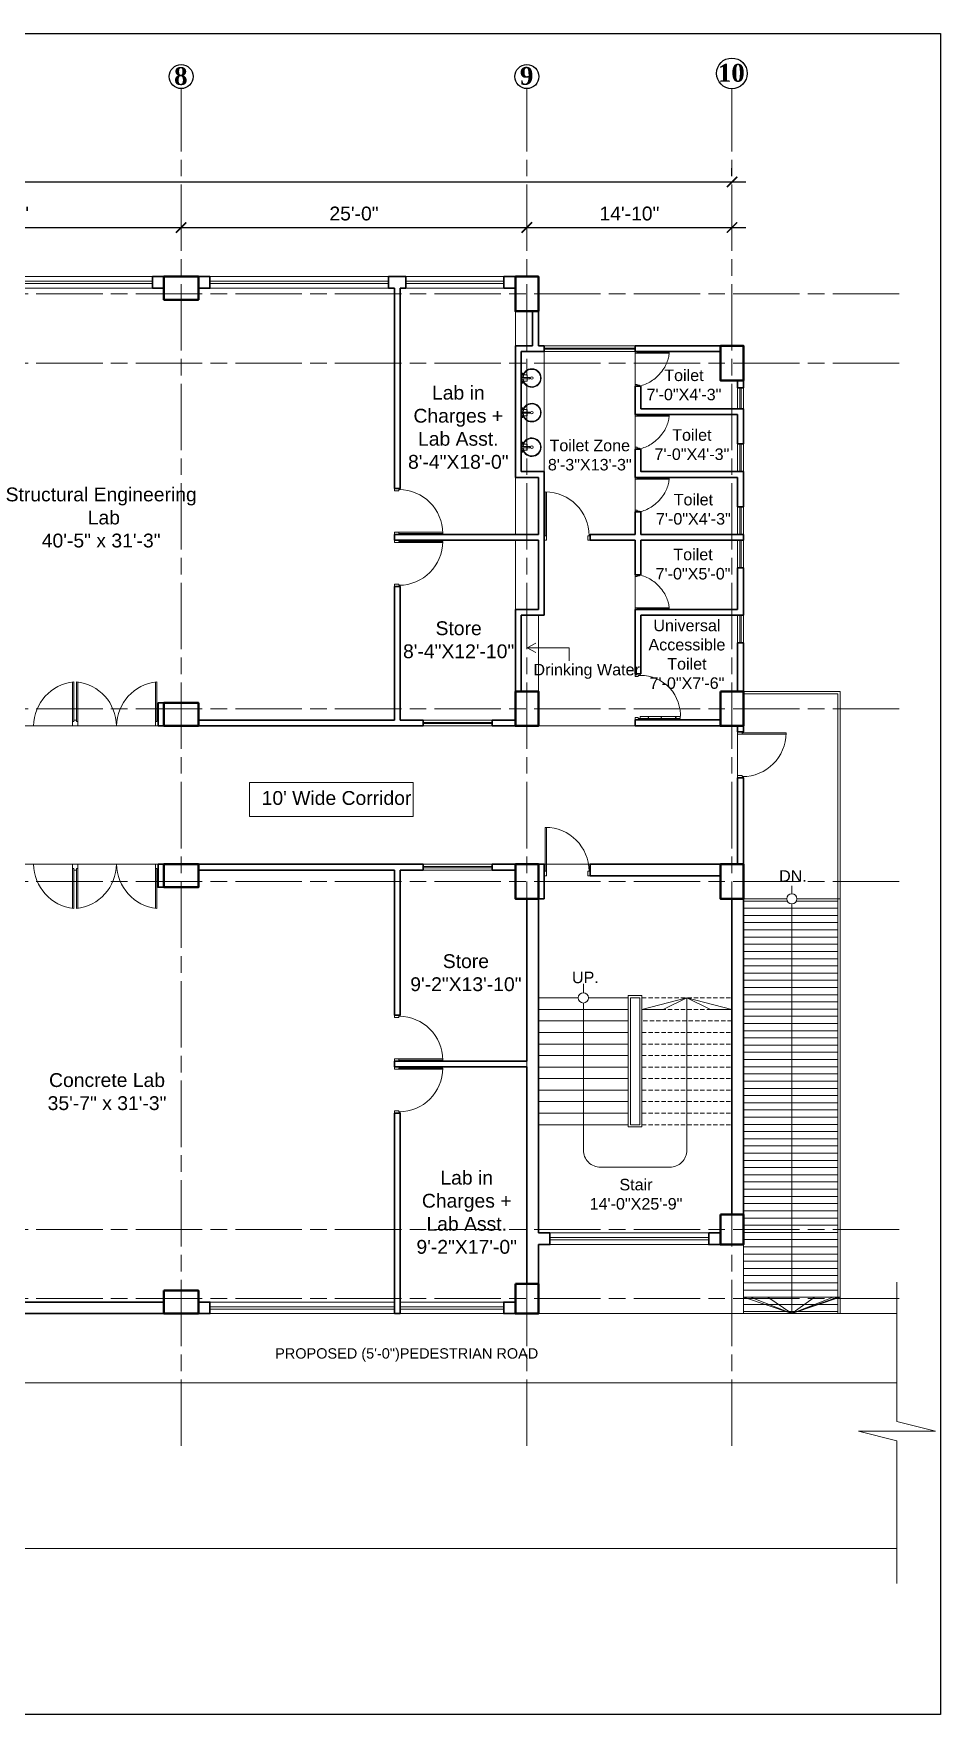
# Model space of a CAD drawing. Header units: inches. Extents: x -12 to 20935469, y -1604 to 24729220.
# Drawn here: x 20825451 to 20826238, y 24723288 to 24724746 of the extents above; entities that cross this region are included whole.
import ezdxf

# ---------------------------------------------------------------- set-up
doc = ezdxf.new("R2010")
doc.units = ezdxf.units.IN
doc.header["$LTSCALE"] = 0.03
doc.header["$MEASUREMENT"] = 0
doc.header["$PDMODE"] = 32
doc.header["$PDSIZE"] = 15
doc.linetypes.add('ACAD_ISO08W100', pattern=[36, 24, -3, 6, -3])
doc.linetypes.add('DASHED2', pattern=[0.375, 0.25, -0.125])
for name, color, linetype, lineweight in [('AV_Text', 7, 'Continuous', 9), ('column', 1, 'Continuous', 40), ('Dim Line', 252, 'Continuous', 13), ('Door', 7, 'Continuous', 18), ('Glass Line', 252, 'Continuous', 9), ('Grid Line', 252, 'Continuous', 18), ('Hatch', 253, 'Continuous', 15), ('Main Wall', 7, 'Continuous', 30), ('RAIL', 23, 'Continuous', 13), ('STAIR', 46, 'Continuous', 15), ('TOILET FIXTURE', 142, 'Continuous', 5), ('wind.', 150, 'Continuous', 20)]:
    doc.layers.add(name, color=color, linetype=linetype, lineweight=lineweight)
doc.layers.add('TEXT', color=7, linetype='Continuous')
doc.styles.add('2', font='swisscl.ttf')
doc.styles.add('RomanS', font='arial.ttf', dxfattribs={"height": 12})
doc.styles.get("Standard").update_dxf_attribs({"font": 'timesbd.ttf'})
doc.dimstyles.new('Aec_Arch_I', dxfattribs={"dimscale": 96, "dimtxt": 12, "dimasz": 0.09375, "dimexe": 0.125, "dimexo": 0.125, "dimgap": 0.0625, "dimtad": 1, "dimdec": 0, "dimzin": 3, "dimdsep": 46, "dimlunit": 4, "dimtxsty": 'RomanS', "dimblk1": 'ARCHTICK', "dimblk2": 'ARCHTICK', "dimsah": 1, "dimcen": 0.09375, "dimdle": 0.125, "dimadec": 0, "dimazin": 0, "dimtfac": 0.75, "dimtdec": 0, "dimtmove": 2, "dimatfit": 3, "dimldrblk": 'ARCHTICK', "dimfxl": 1, "dimfrac": 1, "dimtolj": 1, "dimtzin": 0, "dimarcsym": 0})

# ---------------------------------------------------------------- blocks, each defined once
blk = doc.blocks.new('$D40')
at = {"layer": 'Door'}
for p, q in [((1, 4), (1, 42)), ((2, 0), (2, 42)), ((1, 5), (0, 5)), ((2, 0), (0, 0)), ((2, 4), (1, 4)), ((39, 4), (38, 4)), ((38, 4), (38, 0)), ((40, 0), (38, 0)), ((40, 5), (39, 5)), ((39, 5), (39, 4))]:
    blk.add_line(p, q, dxfattribs=at)
blk.add_arc((1, 4), 38, 0, 90, dxfattribs=at)
blk = doc.blocks.new('sssss-flat-876')
at = {"layer": 'Door', "linetype": 'Continuous', "ltscale": 3}
blk.add_line((3666.5, 84027.2), (3666.5, 84055.7), dxfattribs=at)
at = {"layer": 'Door', "linetype": 'Continuous', "ltscale": 3, "extrusion": (-7.21527e-09, -3.35624e-18, 1), "elevation": 0}
for points in [[(3666.5, 84057.2), (3666.5, 84055.7), (3668.4, 84055.7), (3668.4, 84056.5), (3670.2, 84056.5), (3670.2, 84057.2)], [(3668.4, 84055.7), (3696.2, 84055.7), (3696.2, 84056.5), (3668.4, 84056.5)]]:
    blk.add_lwpolyline(points, close=True, dxfattribs=at)
at = {"layer": 'Door', "linetype": 'Continuous', "ltscale": 3, "flags": 128}
blk.add_lwpolyline([(3670.2, 84027.2, 0.04096), (3675.5, 84028.9, 0.082496), (3684.9, 84034.8, 0.052187), (3689.7, 84040, 0.043988), (3692.9, 84045, 0.036571), (3694.8, 84049.6, 0.034751), (3695.9, 84054.2, 0.011435), (3696.2, 84055.7)], format="xyb", dxfattribs=at)
at = {"layer": 'Door', "linetype": 'Continuous', "ltscale": 3}
blk.add_lwpolyline([(3666.5, 84027.2), (3666.5, 84028.7), (3668.4, 84028.7), (3668.4, 84027.9), (3670.2, 84027.9), (3670.2, 84027.2)], close=True, dxfattribs=at)
blk = doc.blocks.new('Door_45')
at = {"layer": 'Door'}
for p, q in [((1.5, 5), (1.5, 44)), ((1.5, 40), (2.2, 40)), ((2.2, 40), (2.2, 39.5)), ((2.2, 39.5), (2.7, 39.5)), ((2.7, 39.5), (2.7, 40)), ((2.7, 40), (3.5, 40)), ((3.5, 44), (3.5, 5)), ((1.5, 25.8), (2.2, 25.8)), ((2.2, 25.8), (2.2, 25.3)), ((2.2, 25.3), (2.7, 25.3)), ((2.7, 25.8), (3.5, 25.8)), ((2.7, 25.3), (2.7, 25.8)), ((0, 0), (0, 5)), ((0, 5), (1.5, 5)), ((1.5, 12.6), (2.2, 12.6)), ((3.5, 5), (1.5, 5)), ((1.5, 5), (1.5, 3)), ((1.5, 3), (2.5, 3)), ((2.2, 12.6), (2.2, 13.1)), ((2.2, 13.1), (2.7, 13.1)), ((2.5, 3), (2.5, 0)), ((2.7, 13.1), (2.7, 12.6)), ((2.7, 12.6), (3.5, 12.6)), ((42.5, 3), (42.5, 0)), ((43.5, 3), (42.5, 3)), ((45, 5), (43.5, 5)), ((43.5, 5), (43.5, 3)), ((45, 0), (45, 5)), ((2.5, 0), (0, 0)), ((42.5, 0), (45, 0))]:
    blk.add_line(p, q, dxfattribs=at)
blk.add_arc((4.7, 5.3), 38.8, 359.6233, 94.6685, dxfattribs=at)
blk = doc.blocks.new('7-flat-72')
at = {"layer": 'Glass Line', "color": 8, "ltscale": 20}
for p, q in [((-64478.7, 376960.5), (-64480.3, 376960.5)), ((-64480.3, 376959.5), (-64480.3, 376960.5)), ((-64480.3, 376959.5), (-64480.3, 376960.5)), ((-64478.7, 376959.5), (-64480.3, 376959.5)), ((-64480.3, 376959.1), (-64480.3, 376959.4)), ((-64478.7, 376959.4), (-64480.3, 376959.4)), ((-64478.7, 376959.1), (-64480.3, 376959.1)), ((-64480.2, 376959.4), (-64480.2, 376959.5)), ((-64480.1, 376959.5), (-64480.1, 376960.5)), ((-64479.9, 376959.5), (-64479.9, 376960.5)), ((-64479.5, 376959.5), (-64479.5, 376960.5)), ((-64479.1, 376959.5), (-64479.1, 376960.5)), ((-64478.9, 376959.5), (-64478.9, 376960.5)), ((-64478.9, 376959.4), (-64478.9, 376959.5)), ((-64478.8, 376959.5), (-64478.8, 376960.5)), ((-64478.7, 376959.5), (-64478.7, 376960.5)), ((-64478.7, 376959.1), (-64478.7, 376959.4)), ((-64475.1, 376959.4), (-64476.9, 376959.4)), ((-64476.9, 376959.1), (-64476.9, 376959.4)), ((-64475.1, 376959.1), (-64476.9, 376959.1)), ((-64476.6, 376959.4), (-64476.6, 376966.6)), ((-64475.5, 376966.6), (-64476.6, 376966.6)), ((-64475.5, 376959.4), (-64475.5, 376966.6)), ((-64475.1, 376959.1), (-64475.1, 376959.4)), ((-64473.3, 376960.5), (-64471.7, 376960.5)), ((-64473.3, 376959.5), (-64473.3, 376960.5)), ((-64473.3, 376959.5), (-64473.3, 376960.5)), ((-64473.3, 376959.5), (-64471.7, 376959.5)), ((-64473.3, 376959.1), (-64473.3, 376959.4)), ((-64473.3, 376959.4), (-64471.7, 376959.4)), ((-64473.3, 376959.1), (-64471.7, 376959.1)), ((-64473.1, 376959.5), (-64473.1, 376960.5)), ((-64473.1, 376959.4), (-64473.1, 376959.5)), ((-64472.9, 376959.5), (-64472.9, 376960.5)), ((-64472.5, 376959.5), (-64472.5, 376960.5)), ((-64472.1, 376959.5), (-64472.1, 376960.5)), ((-64471.9, 376959.5), (-64471.9, 376960.5)), ((-64471.9, 376959.4), (-64471.9, 376959.5)), ((-64471.8, 376959.5), (-64471.8, 376960.5)), ((-64471.7, 376959.5), (-64471.7, 376960.5)), ((-64471.7, 376959.1), (-64471.7, 376959.4))]:
    blk.add_line(p, q, dxfattribs=at)
blk.add_circle((-64476, 376968.4, 0), 1.08, dxfattribs=at)
for radius, start, end in [(8.1, 273.8334, 266.1883), (7.55, 274.115, 265.9068)]:
    blk.add_arc((-64476, 376968.4, 0), radius, start, end, dxfattribs=at)
blk = doc.blocks.new('SFSFSFS-flat-72')
at = {"layer": 'TOILET FIXTURE', "ltscale": 0.2}
blk.add_lwpolyline([(-3918.5, -3608.1), (-3918.5, -3602.7), (-3923.9, -3602.7), (-3923.9, -3608.1)], close=True, dxfattribs=at)
at = {"layer": 'TOILET FIXTURE', "ltscale": 20}
blk.add_blockref('7-flat-72', (60554.8, -380567.2), dxfattribs=at)
blk = doc.blocks.new('_ArchTick')
at = {"color": 0, "linetype": 'ByBlock', "lineweight": 35, "const_width": 0.15}
blk.add_lwpolyline([(-0.5, -0.5), (0.5, 0.5)], dxfattribs=at)
blk = doc.blocks.new('*D23')
at = {"layer": 'Defpoints', "color": 0, "transparency": 16777216}
for p in [(20832166.8, 24724578.2), (20832473.8, 24724578.2), (20832473.8, 24724578.2)]:
    blk.add_point(p, dxfattribs=at)
at = {"layer": 'Dim Line', "color": 0, "lineweight": -2, "transparency": 16777216}
for p, q in [((20832154.8, 24724578.2), (20832485.8, 24724578.2)), ((20832166.8, 24724566.2), (20832166.8, 24724566.2)), ((20832473.8, 24724566.2), (20832473.8, 24724566.2))]:
    blk.add_line(p, q, dxfattribs=at)
at = {"layer": 'Dim Line', "color": 0, "lineweight": -2, "transparency": 16777216, "xscale": 9, "yscale": 9, "zscale": 9, "rotation": 180}
blk.add_blockref('_ArchTick', (20832166.8, 24724578.2), dxfattribs=at)
at = {"layer": 'Dim Line', "color": 0, "lineweight": -2, "transparency": 16777216, "xscale": 9, "yscale": 9, "zscale": 9}
blk.add_blockref('_ArchTick', (20832473.8, 24724578.2), dxfattribs=at)
at = {"layer": 'Dim Line', "color": 0, "transparency": 16777216, "insert": (20832320.3, 24724590.3), "char_height": 12, "attachment_point": 5, "style": 'RomanS'}
blk.add_mtext('\\A1;25\'-7"', dxfattribs=at)
blk = doc.blocks.new('*D10')
at = {"layer": 'Defpoints', "color": 0, "transparency": 16777216}
for p in [(20832473.8, 24724578.2), (20832773.8, 24724578.2), (20832773.8, 24724578.2)]:
    blk.add_point(p, dxfattribs=at)
at = {"layer": 'Dim Line', "color": 0, "lineweight": -2, "transparency": 16777216}
blk.add_line((20832461.8, 24724578.2), (20832785.8, 24724578.2), dxfattribs=at)
at = {"layer": 'Dim Line', "color": 0, "lineweight": -2, "transparency": 16777216, "xscale": 9, "yscale": 9, "zscale": 9, "rotation": 180}
blk.add_blockref('_ArchTick', (20832473.8, 24724578.2), dxfattribs=at)
at = {"layer": 'Dim Line', "color": 0, "lineweight": -2, "transparency": 16777216, "xscale": 9, "yscale": 9, "zscale": 9}
blk.add_blockref('_ArchTick', (20832773.8, 24724578.2), dxfattribs=at)
at = {"layer": 'Dim Line', "color": 0, "transparency": 16777216, "insert": (20832623.8, 24724590.3), "char_height": 12, "attachment_point": 5, "style": 'RomanS'}
blk.add_mtext('\\A1;25\'-0"', dxfattribs=at)
blk = doc.blocks.new('*D11')
at = {"layer": 'Defpoints', "color": 0, "transparency": 16777216}
for p in [(20832773.8, 24724578.2), (20832951.8, 24724578.2), (20832951.8, 24724578.2)]:
    blk.add_point(p, dxfattribs=at)
at = {"layer": 'Dim Line', "color": 0, "lineweight": -2, "transparency": 16777216}
for p, q in [((20832761.8, 24724578.2), (20832963.8, 24724578.2)), ((20832951.8, 24724566.2), (20832951.8, 24724566.2))]:
    blk.add_line(p, q, dxfattribs=at)
at = {"layer": 'Dim Line', "color": 0, "lineweight": -2, "transparency": 16777216, "xscale": 9, "yscale": 9, "zscale": 9, "rotation": 180}
blk.add_blockref('_ArchTick', (20832773.8, 24724578.2), dxfattribs=at)
at = {"layer": 'Dim Line', "color": 0, "lineweight": -2, "transparency": 16777216, "xscale": 9, "yscale": 9, "zscale": 9}
blk.add_blockref('_ArchTick', (20832951.8, 24724578.2), dxfattribs=at)
at = {"layer": 'Dim Line', "color": 0, "transparency": 16777216, "insert": (20832862.8, 24724590.3), "char_height": 12, "attachment_point": 5, "style": 'RomanS'}
blk.add_mtext('\\A1;14\'-10"', dxfattribs=at)
blk = doc.blocks.new('*D13')
at = {"layer": 'Defpoints', "color": 0, "transparency": 16777216}
for p in [(20830948.3, 24724610.7), (20832951.8, 24724617.8), (20832951.8, 24724610.7)]:
    blk.add_point(p, dxfattribs=at)
at = {"layer": 'Dim Line', "color": 0, "lineweight": -2, "transparency": 16777216}
for p, q in [((20830948.3, 24724622.7), (20830948.3, 24724629.8)), ((20832951.8, 24724622.7), (20832951.8, 24724629.8)), ((20830936.3, 24724617.8), (20832963.8, 24724617.8))]:
    blk.add_line(p, q, dxfattribs=at)
at = {"layer": 'Dim Line', "color": 0, "lineweight": -2, "transparency": 16777216, "xscale": 9, "yscale": 9, "zscale": 9, "rotation": 180}
blk.add_blockref('_ArchTick', (20830948.3, 24724617.8), dxfattribs=at)
at = {"layer": 'Dim Line', "color": 0, "lineweight": -2, "transparency": 16777216, "xscale": 9, "yscale": 9, "zscale": 9}
blk.add_blockref('_ArchTick', (20832951.8, 24724617.8), dxfattribs=at)
at = {"layer": 'Dim Line', "color": 0, "transparency": 16777216, "insert": (20831950, 24724629.9), "char_height": 12, "attachment_point": 5, "style": 'RomanS'}
blk.add_mtext('\\A1;166\'-11"', dxfattribs=at)
blk = doc.blocks.new('fff')
at = {"layer": 'Grid Line', "color": 252, "linetype": 'ACAD_ISO08W100', "lineweight": 9, "ltscale": 80, "true_color": 0x939598}
for p, q in [((20832473.8, 24723521.1), (20832473.8, 24724698.8)), ((20832773.8, 24723521.1), (20832773.8, 24724698.8)), ((20832951.8, 24723521.1), (20832951.8, 24724698.8)), ((20833096.9, 24724520.6), (20830726.1, 24724520.6)), ((20833096.9, 24724460.6), (20830726.1, 24724460.6)), ((20833096.9, 24724160.7), (20830726.1, 24724160.7)), ((20833096.9, 24724010.7), (20830726.1, 24724010.7)), ((20833096.9, 24723708.7), (20830726.1, 24723708.7)), ((20833096.9, 24723648.8), (20830726.1, 24723648.8))]:
    blk.add_line(p, q, dxfattribs=at)
at = {"layer": 'Dim Line'}
for base, p1, p2, picture, middle in [((20832951.7523, 24724617.8128), (20830948.3088, 24724610.7482), (20832951.7523, 24724610.7482), '*D13', (20831950.0306, 24724629.9397)), ((20832473.8, 24724578.2), (20832166.8, 24724578.2), (20832473.8, 24724578.2), '*D23', (20832320.3, 24724590.3)), ((20832773.8, 24724578.2), (20832473.8, 24724578.2), (20832773.8, 24724578.2), '*D10', (20832623.8, 24724590.3)), ((20832951.8, 24724578.2), (20832773.8, 24724578.2), (20832951.8, 24724578.2), '*D11', (20832862.8, 24724590.3))]:
    dim = blk.add_linear_dim(base=base, p1=p1, p2=p2, dimstyle='Aec_Arch_I', dxfattribs=at)
    dim.commit()
    dim.dimension.update_dxf_attribs({"geometry": picture, "text_midpoint": middle})

msp = doc.modelspace()

# ---------------------------------------------------------------- hatches: boundary and pattern name
at = {"layer": 'STAIR', "lineweight": 5}
h = msp.add_hatch(dxfattribs=at)
h.set_pattern_fill('ANSI31', color=253, scale=50, angle=135)
h.set_pattern_definition([(180, (-6894.41, -4e-09), (-4e-16, -6.25), [])])
edge = h.paths.add_edge_path()
edge.add_arc((20826109.3, 24723995.7), 4.45, 180, 360)
edge.add_line((20826113.8, 24723995.7), (20826149.3, 24723995.7))
edge.add_line((20826149.3, 24723995.7), (20826149.3, 24723635.7))
edge.add_line((20826149.3, 24723635.7), (20826067.3, 24723635.7))
edge.add_line((20826067.3, 24723635.7), (20826067.3, 24723995.7))
edge.add_line((20826067.3, 24723995.7), (20826104.9, 24723995.7))

# ---------------------------------------------------------------- linework, layer by layer
at = {"color": 252, "lineweight": 5}
for p, q in [((20825894.4, 24724366.4), (20825894.4, 24724470.6)), ((20825889.4, 24724175.7), (20825889.4, 24724241.8))]:
    msp.add_line(p, q, dxfattribs=at)
at = {"lineweight": 9}
for p, q in [((20825879.8, 24724213.5), (20825887.1, 24724217.5)), ((20825879.8, 24724213.5), (20825916, 24724213.5)), ((20825879.8, 24724213.5), (20825887.1, 24724209.4)), ((20825916, 24724213.5), (20825916, 24724202.2))]:
    msp.add_line(p, q, dxfattribs=at)
msp.add_line((20825978.4, 24724150.9), (20825973.4, 24724150.9))
at = {"layer": 'column', "lineweight": 40, "ltscale": 20}
for points in [[(20825564.4, 24724535.6), (20825564.4, 24724515.6), (20825594.4, 24724515.6), (20825594.4, 24724535.6)], [(20825869.4, 24724535.6), (20825889.4, 24724535.6), (20825889.4, 24724505.6), (20825869.4, 24724505.6)], [(20826047.3, 24724475.6), (20826067.3, 24724475.6), (20826067.3, 24724445.6), (20826047.3, 24724445.6)], [(20825869.4, 24724175.7), (20825889.4, 24724175.7), (20825889.4, 24724145.7), (20825869.4, 24724145.7)], [(20826047.3, 24724175.7), (20826067.3, 24724175.7), (20826067.3, 24724145.7), (20826047.3, 24724145.7)], [(20825564.4, 24724165.7), (20825564.4, 24724145.7), (20825594.4, 24724145.7), (20825594.4, 24724165.7)], [(20825564.4, 24724025.7), (20825564.4, 24724005.7), (20825594.4, 24724005.7), (20825594.4, 24724025.7)], [(20825889.4, 24724025.7), (20825869.4, 24724025.7), (20825869.4, 24723995.7), (20825889.4, 24723995.7)], [(20826067.3, 24724025.7), (20826047.3, 24724025.7), (20826047.3, 24723995.7), (20826067.3, 24723995.7)], [(20826047.3, 24723721.7), (20826067.3, 24723721.7), (20826067.3, 24723695.7), (20826047.3, 24723695.7)], [(20825564.4, 24723655.7), (20825564.4, 24723635.7), (20825594.4, 24723635.7), (20825594.4, 24723655.7)], [(20825869.4, 24723661.7), (20825889.4, 24723661.7), (20825889.4, 24723635.7), (20825869.4, 24723635.7)]]:
    msp.add_lwpolyline(points, close=True, dxfattribs=at)
at = {"layer": 'Defpoints'}
msp.add_lwpolyline([(20823799.4, 24724746.5), (20826238.2, 24724746.5), (20826238.2, 24723288), (20823799.4, 24723288)], close=True, dxfattribs=at)
at = {"layer": 'Door'}
for p, q in [((20825485, 24724145.7), (20825485, 24724184.1)), ((20825486.2, 24724149.5), (20825486.2, 24724184.1)), ((20825488.6, 24724149.5), (20825488.6, 24724184.1)), ((20825489.8, 24724145.7), (20825489.8, 24724184.1)), ((20825557, 24724145.7), (20825557, 24724184.1)), ((20825558.2, 24724149.5), (20825558.2, 24724184.1)), ((20825485, 24724149.5), (20825486.2, 24724149.5)), ((20825485, 24724145.7), (20825487.4, 24724145.7)), ((20825486.2, 24724150.7), (20825487.4, 24724150.7)), ((20825488.6, 24724150.7), (20825487.4, 24724150.7)), ((20825489.8, 24724145.7), (20825487.4, 24724145.7)), ((20825489.8, 24724149.5), (20825488.6, 24724149.5)), ((20825557, 24724149.5), (20825558.2, 24724149.5)), ((20825557, 24724145.7), (20825559.4, 24724145.7)), ((20825558.2, 24724150.7), (20825559.4, 24724150.7)), ((20825485, 24724025.7), (20825485, 24723987.4)), ((20825489.8, 24724025.7), (20825485, 24724025.7)), ((20825485, 24724021.9), (20825486.2, 24724021.9)), ((20825486.2, 24724021.9), (20825486.2, 24723987.3)), ((20825488.6, 24724020.7), (20825486.2, 24724020.7)), ((20825488.6, 24724021.9), (20825488.6, 24723987.3)), ((20825489.8, 24724021.9), (20825488.6, 24724021.9)), ((20825489.8, 24724025.7), (20825489.8, 24723987.4)), ((20825557, 24724025.7), (20825557, 24723987.4)), ((20825557, 24724025.7), (20825559.4, 24724025.7)), ((20825557, 24724021.9), (20825558.2, 24724021.9)), ((20825558.2, 24724021.9), (20825558.2, 24723987.3)), ((20825558.2, 24724020.7), (20825559.4, 24724020.7))]:
    msp.add_line(p, q, dxfattribs=at)
for centre, start, end in [((20825490.4, 24724145.3), 96.2205, 179.4081), ((20825484.3, 24724145.3), 0.5894, 83.777), ((20825562.4, 24724145.3), 96.2205, 179.4081), ((20825490.4, 24724026.1), 180.5919, 263.7795), ((20825484.3, 24724026.1), 276.223, 359.4106), ((20825562.4, 24724026.1), 180.5919, 263.7795)]:
    msp.add_arc(centre, 39, start, end, dxfattribs=at)
at = {"layer": 'Hatch', "lineweight": 5}
for p, q in [((20825869.4, 24724475.6), (20825869.4, 24724505.6)), ((20825869.4, 24724361.4), (20825869.4, 24724311.8)), ((20825869.4, 24724246.8), (20825869.4, 24724306.8))]:
    msp.add_line(p, q, dxfattribs=at)
at = {"layer": 'Hatch'}
for p, q in [((20826067.3, 24723995.7), (20826104.9, 24723995.7)), ((20826113.8, 24723995.7), (20826151.3, 24723995.7)), ((20826200.5, 24723662.9), (20826200.5, 24723542.2)), ((20825889.4, 24723635.7), (20826200.5, 24723635.8)), ((20826200.5, 24723533.8), (20826167.1, 24723533.8)), ((20826200.5, 24723525.3), (20826167.1, 24723533.8)), ((20826200.5, 24723542.2), (20826233.9, 24723533.8)), ((20826233.9, 24723533.8), (20826200.5, 24723533.8)), ((20826200.5, 24723525.3), (20826200.5, 24723401.4)), ((20823870.4, 24723431.8), (20826200.5, 24723431.8))]:
    msp.add_line(p, q, dxfattribs=at)
at = {"layer": 'Hatch', "lineweight": 0}
msp.add_line((20825377.3, 24723575.8), (20826200.5, 24723575.8), dxfattribs=at)
at = {"layer": 'Hatch', "lineweight": 5}
msp.add_lwpolyline([(20825139.4, 24724025.7), (20826062.3, 24724025.7), (20826062.3, 24724145.7), (20825973.4, 24724145.7), (20825889.4, 24724145.7), (20825139.4, 24724145.8)], dxfattribs=at)
at = {"layer": 'Hatch', "lineweight": 0}
msp.add_lwpolyline([(20825638.8, 24724096.6), (20825780.8, 24724096.6), (20825780.8, 24724067.1), (20825638.8, 24724067.1)], close=True, dxfattribs=at)
at = {"layer": 'Main Wall', "lineweight": 30}
for p, q in [((20825564.4, 24724535.6), (20825554.4, 24724535.6)), ((20825554.4, 24724535.6), (20825554.4, 24724525.6)), ((20825554.4, 24724525.6), (20825564.4, 24724525.6)), ((20825759.4, 24724525.6), (20825759.4, 24724535.6)), ((20825759.4, 24724535.6), (20825774.4, 24724535.6)), ((20825764.4, 24724525.6), (20825759.4, 24724525.6)), ((20825764.4, 24724351.8), (20825764.4, 24724525.6)), ((20825769.4, 24724351.8), (20825769.4, 24724525.6)), ((20825774.4, 24724525.6), (20825769.4, 24724525.6)), ((20825774.4, 24724535.6), (20825774.4, 24724525.6)), ((20825859.4, 24724535.6), (20825869.4, 24724535.6)), ((20825859.4, 24724525.6), (20825859.4, 24724535.6)), ((20825869.4, 24724525.6), (20825859.4, 24724525.6)), ((20825884.4, 24724475.6), (20825884.4, 24724505.6)), ((20825889.4, 24724475.6), (20825889.4, 24724505.6)), ((20825869.4, 24724361.4), (20825869.4, 24724475.6)), ((20825884.4, 24724475.6), (20825869.4, 24724475.6)), ((20825874.4, 24724366.4), (20825874.4, 24724470.6)), ((20825894.4, 24724470.6), (20825874.4, 24724470.6)), ((20825894.4, 24724475.6), (20825889.4, 24724475.6)), ((20825894.4, 24724470.6), (20825894.4, 24724475.6)), ((20826047.3, 24724475.6), (20825973.4, 24724475.6)), ((20825973.4, 24724470.6), (20825973.4, 24724475.6)), ((20826047.3, 24724470.6), (20825973.4, 24724470.6)), ((20825978.4, 24724440.6), (20825973.4, 24724440.6)), ((20826067.3, 24724439), (20826067.3, 24724445.6)), ((20826067.3, 24724390.4), (20826067.3, 24724421)), ((20825973.4, 24724416), (20826062.3, 24724416)), ((20825973.4, 24724386), (20825978.4, 24724386)), ((20825894.4, 24724366.4), (20825874.4, 24724366.4)), ((20825894.4, 24724311.8), (20825894.4, 24724366.4)), ((20826067.3, 24724335.8), (20826067.3, 24724366.4)), ((20825764.4, 24724351.8), (20825769.4, 24724351.8)), ((20825889.4, 24724361.4), (20825869.4, 24724361.4)), ((20825889.4, 24724311.8), (20825889.4, 24724361.4)), ((20825973.4, 24724361.4), (20826062.3, 24724361.4)), ((20826062.3, 24724361.4), (20826062.3, 24724335.8)), ((20826067.3, 24724335.8), (20826062.3, 24724335.8)), ((20825973.4, 24724331.4), (20825978.4, 24724331.4)), ((20825764.4, 24724306.8), (20825764.4, 24724311.8)), ((20825764.4, 24724311.8), (20825889.4, 24724311.8)), ((20825764.4, 24724306.8), (20825889.4, 24724306.8)), ((20825889.4, 24724246.8), (20825889.4, 24724306.8)), ((20825894.4, 24724241.8), (20825894.4, 24724311.8)), ((20825934.4, 24724306.8), (20825934.4, 24724311.8)), ((20825934.4, 24724306.8), (20825973.4, 24724306.8)), ((20825973.4, 24724276.8), (20825973.4, 24724306.8)), ((20826067.3, 24724311.8), (20825978.4, 24724311.8)), ((20825978.4, 24724306.8), (20826067.3, 24724306.8)), ((20825978.4, 24724276.8), (20825978.4, 24724306.8)), ((20826067.3, 24724306.8), (20826067.3, 24724311.8)), ((20825973.4, 24724276.8), (20825978.4, 24724276.8)), ((20826062.3, 24724282.8), (20826067.3, 24724282.8)), ((20826062.3, 24724282.8), (20826062.3, 24724246.8)), ((20826067.3, 24724241.8), (20826067.3, 24724282.8)), ((20825764.4, 24724150.7), (20825764.4, 24724266.8)), ((20825764.4, 24724266.8), (20825769.4, 24724266.8)), ((20825769.4, 24724150.7), (20825769.4, 24724266.8)), ((20825869.4, 24724175.7), (20825869.4, 24724246.8)), ((20825889.4, 24724246.8), (20825869.4, 24724246.8)), ((20825973.4, 24724190.9), (20825973.4, 24724246.8)), ((20825973.4, 24724246.8), (20826062.3, 24724246.8)), ((20825874.4, 24724175.7), (20825874.4, 24724241.8)), ((20825894.4, 24724241.8), (20825874.4, 24724241.8)), ((20825978.4, 24724190.9), (20825978.4, 24724241.8)), ((20825978.4, 24724241.8), (20826067.3, 24724241.8)), ((20826062.3, 24724217.8), (20826062.3, 24724175.7)), ((20826062.3, 24724217.8), (20826067.3, 24724217.8)), ((20826067.3, 24724175.7), (20826067.3, 24724217.8)), ((20825973.4, 24724190.9), (20825978.4, 24724190.9)), ((20825764.4, 24724150.7), (20825594.4, 24724150.7)), ((20825789.4, 24724145.7), (20825594.4, 24724145.7)), ((20825789.4, 24724150.7), (20825769.4, 24724150.7)), ((20825789.4, 24724145.7), (20825789.4, 24724150.7)), ((20825973.4, 24724150.9), (20826047.3, 24724150.9)), ((20825973.4, 24724150.9), (20825973.4, 24724145.9)), ((20825973.4, 24724145.9), (20826047.3, 24724145.9)), ((20826062.3, 24724025.7), (20826062.3, 24724100.7)), ((20826067.3, 24724100.7), (20826062.3, 24724100.7)), ((20826067.3, 24724100.7), (20826062.3, 24724100.7)), ((20826067.3, 24724025.7), (20826067.3, 24724100.7)), ((20825594.4, 24724025.7), (20825789.4, 24724025.7)), ((20825764.4, 24724020.7), (20825594.4, 24724020.7)), ((20825764.4, 24723894.8), (20825764.4, 24724020.7)), ((20825789.4, 24724020.7), (20825769.4, 24724020.7)), ((20825769.4, 24723894.8), (20825769.4, 24724020.7)), ((20825789.4, 24724025.7), (20825789.4, 24724025.7)), ((20825789.4, 24724020.7), (20825789.4, 24724025.7)), ((20825849.4, 24724020.7), (20825849.4, 24724025.7)), ((20825849.4, 24724025.7), (20825869.4, 24724025.7)), ((20825849.4, 24724020.7), (20825869.4, 24724020.7)), ((20825934.4, 24724025.8), (20826047.3, 24724025.8)), ((20825934.4, 24724025.8), (20825934.4, 24724015.7)), ((20825934.4, 24724015.7), (20826047.3, 24724015.7)), ((20825879.4, 24723854.8), (20825879.4, 24723995.7)), ((20825889.4, 24723705.7), (20825889.4, 24723995.7)), ((20826057.3, 24723995.7), (20826057.3, 24723721.7)), ((20826067.3, 24723995.7), (20826067.3, 24723721.7)), ((20825769.4, 24723894.8), (20825764.4, 24723894.8)), ((20825764.4, 24723849.8), (20825764.4, 24723854.8)), ((20825879.4, 24723854.8), (20825764.4, 24723854.8)), ((20825879.4, 24723849.8), (20825764.4, 24723849.8)), ((20825879.4, 24723661.7), (20825879.4, 24723849.8)), ((20825764.4, 24723635.7), (20825764.4, 24723809.8)), ((20825769.4, 24723809.8), (20825764.4, 24723809.8)), ((20825769.4, 24723635.7), (20825769.4, 24723809.8)), ((20825889.4, 24723661.7), (20825889.4, 24723695.7)), ((20825564.4, 24723635.7), (20825317.3, 24723635.7)), ((20825327.3, 24723645.7), (20825564.4, 24723645.7)), ((20825764.4, 24723635.7), (20825769.4, 24723635.7))]:
    msp.add_line(p, q, dxfattribs=at)
for points in [[(20825594.4, 24724535.6), (20825604.4, 24724535.6), (20825604.4, 24724525.6), (20825594.4, 24724525.6)], [(20825973.4, 24724440.6), (20825973.4, 24724416)], [(20825978.4, 24724440.6), (20825978.4, 24724421), (20826067.3, 24724421)], [(20826062.3, 24724445.6), (20826062.3, 24724439)], [(20826062.3, 24724439), (20826067.3, 24724439)], [(20826062.3, 24724416), (20826062.3, 24724390.4)], [(20825973.4, 24724386), (20825973.4, 24724361.4)], [(20825978.4, 24724386), (20825978.4, 24724366.4), (20826067.3, 24724366.4)], [(20826062.3, 24724390.4), (20826067.3, 24724390.4)], [(20825973.4, 24724331.4), (20825973.4, 24724311.8)], [(20825978.4, 24724331.4), (20825978.4, 24724311.8)], [(20825973.4, 24724311.8), (20825934.4, 24724311.8)], [(20825889.4, 24723695.7), (20825899.4, 24723695.7), (20825899.4, 24723705.7), (20825889.4, 24723705.7)], [(20826047.3, 24723695.7), (20826037.3, 24723695.7), (20826037.3, 24723705.7), (20826047.3, 24723705.7)], [(20825594.4, 24723645.7), (20825604.4, 24723645.7), (20825604.4, 24723635.7), (20825594.4, 24723635.7)], [(20825869.4, 24723635.7), (20825859.4, 24723635.7), (20825859.4, 24723645.7), (20825869.4, 24723645.7)]]:
    msp.add_lwpolyline(points, dxfattribs=at)
for points in [[(20825559.4, 24724145.7), (20825564.4, 24724145.7), (20825564.4, 24724165.7), (20825559.4, 24724165.7)], [(20825849.4, 24724150.7), (20825869.4, 24724150.7), (20825869.4, 24724145.7), (20825849.4, 24724145.7)], [(20826062.3, 24724140.7), (20826067.3, 24724140.7), (20826067.3, 24724145.7), (20826062.3, 24724145.7)], [(20825564.4, 24724005.7), (20825559.4, 24724005.7), (20825559.4, 24724025.7), (20825564.4, 24724025.7)], [(20825894.4, 24723995.7), (20825889.4, 24723995.7), (20825889.4, 24724025.7), (20825894.4, 24724025.7)]]:
    msp.add_lwpolyline(points, close=True, dxfattribs=at)
at = {"layer": 'RAIL', "lineweight": 9}
for p, q in [((20826067.3, 24723650), (20826073.5, 24723650)), ((20826151.3, 24723650), (20826145.1, 24723650))]:
    msp.add_line(p, q, dxfattribs=at)
at = {"layer": 'RAIL', "color": 6, "lineweight": 5}
for points in [[(20825979.3, 24723911.7), (20825967.3, 24723911.7), (20825967.3, 24723797.7), (20825979.3, 24723797.7)], [(20825977.3, 24723909.7), (20825969.3, 24723909.7), (20825969.3, 24723799.7), (20825977.3, 24723799.7)]]:
    msp.add_lwpolyline(points, close=True, dxfattribs=at)
at = {"layer": 'STAIR', "color": 253, "lineweight": 5}
for p, q in [((20826067.3, 24724175.7), (20826151.3, 24724175.7)), ((20826067.3, 24724173.7), (20826149.3, 24724173.7)), ((20826149.3, 24724173.7), (20826149.3, 24723635.7)), ((20826151.3, 24724175.7), (20826151.3, 24723635.7)), ((20826109.3, 24724000.2), (20826109.3, 24724007)), ((20826067.3, 24723695.7), (20826067.3, 24723635.8)), ((20826109.3, 24723635.8), (20826067.3, 24723650)), ((20826073.5, 24723650), (20826109.3, 24723635.8)), ((20826109.3, 24723635.8), (20826151.3, 24723650)), ((20826145.1, 24723650), (20826109.3, 24723635.8))]:
    msp.add_line(p, q, dxfattribs=at)
at = {"layer": 'STAIR', "lineweight": 9}
msp.add_line((20825928.4, 24723921.8), (20825928.4, 24723914.2), dxfattribs=at)
at = {"layer": 'STAIR', "color": 32, "lineweight": 5}
for p, q in [((20825889.4, 24723909.7), (20825923.9, 24723909.7)), ((20825889.4, 24723899.7), (20825967.3, 24723899.7)), ((20825932.8, 24723909.7), (20825967.3, 24723909.7)), ((20825889.4, 24723889.7), (20825967.3, 24723889.7)), ((20825889.4, 24723879.7), (20825967.3, 24723879.7)), ((20825889.4, 24723869.7), (20825967.3, 24723869.7)), ((20825889.4, 24723859.7), (20825967.3, 24723859.7)), ((20825889.4, 24723849.7), (20825967.3, 24723849.7)), ((20825889.4, 24723839.7), (20825967.3, 24723839.7)), ((20825889.4, 24723829.7), (20825967.3, 24723829.7)), ((20825889.4, 24723819.7), (20825967.3, 24723819.7)), ((20825889.4, 24723809.7), (20825967.3, 24723809.7)), ((20825889.4, 24723799.7), (20825967.3, 24723799.7))]:
    msp.add_line(p, q, dxfattribs=at)
at = {"layer": 'STAIR', "color": 32, "linetype": 'DASHED2', "lineweight": 5, "ltscale": 500}
for p, q in [((20825979.3, 24723909.7), (20826057.3, 24723909.7)), ((20825979.3, 24723899.7), (20826057.3, 24723899.7)), ((20826057.3, 24723889.7), (20825979.3, 24723889.7)), ((20825979.3, 24723879.7), (20826057.3, 24723879.7)), ((20825979.3, 24723869.7), (20826057.3, 24723869.7)), ((20825979.3, 24723859.7), (20826057.3, 24723859.7)), ((20825979.3, 24723849.7), (20826057.3, 24723849.7)), ((20825979.3, 24723839.7), (20826057.3, 24723839.7)), ((20825979.3, 24723829.7), (20826057.3, 24723829.7)), ((20825979.3, 24723819.7), (20826057.3, 24723819.7)), ((20825979.3, 24723809.7), (20826057.3, 24723809.7)), ((20825979.3, 24723799.7), (20826057.3, 24723799.7))]:
    msp.add_line(p, q, dxfattribs=at)
at = {"layer": 'STAIR', "color": 253, "lineweight": 5}
msp.add_lwpolyline([(20826109.3, 24723991.3), (20826109.4, 24723635.8), (20826067.3, 24723650), (20826088.4, 24723649.9), (20826109.4, 24723635.8), (20826149.3, 24723650), (20826129.1, 24723650), (20826109.3, 24723635.8)], dxfattribs=at)
at = {"layer": 'STAIR', "lineweight": 9}
msp.add_lwpolyline([(20826018.3, 24723909.7), (20826057.3, 24723899.7), (20826038.7, 24723899.7), (20826018.3, 24723909.7), (20825979.3, 24723899.7), (20825997.8, 24723899.7), (20826018.3, 24723909.7), (20826018.3, 24723777.7, -0.414214), (20826003.3, 24723762.7), (20825943.4, 24723762.7, -0.414214), (20825928.4, 24723777.7), (20825928.4, 24723905.3)], format="xyb", dxfattribs=at)
at = {"layer": 'STAIR', "color": 253, "lineweight": 5}
msp.add_circle((20826109.3, 24723995.7), 4.45, dxfattribs=at)
at = {"layer": 'STAIR', "lineweight": 9}
msp.add_circle((20825928.4, 24723909.7), 4.45, dxfattribs=at)
at = {"layer": 'TEXT'}
for centre, radius in [((20825579.4, 24724709.2), 10.4), ((20825879.4, 24724709.2), 10.4), ((20826057.3, 24724712), 13.3)]:
    msp.add_circle(centre, radius, dxfattribs=at)
at = {"layer": 'wind.', "lineweight": 5}
for p, q in [((20825554.4, 24724535.6), (20825433.4, 24724535.6)), ((20825554.4, 24724525.6), (20825433.4, 24724525.6)), ((20825604.4, 24724535.6), (20825759.4, 24724535.6)), ((20825604.4, 24724525.6), (20825764.4, 24724525.6)), ((20825769.4, 24724525.6), (20825859.4, 24724525.6)), ((20825973.4, 24724475.6), (20825894.4, 24724475.6)), ((20825973.4, 24724473.6), (20825894.4, 24724473.6)), ((20825973.4, 24724472.6), (20825894.4, 24724472.6)), ((20825973.4, 24724470.6), (20825894.4, 24724470.6)), ((20826062.3, 24724421), (20826062.3, 24724439)), ((20826064.3, 24724421), (20826064.3, 24724439)), ((20826065.3, 24724421), (20826065.3, 24724439)), ((20826067.3, 24724421), (20826067.3, 24724439)), ((20826062.3, 24724366.4), (20826062.3, 24724390.4)), ((20826064.3, 24724366.4), (20826064.3, 24724390.4)), ((20826065.3, 24724366.4), (20826065.3, 24724390.4)), ((20826067.3, 24724366.4), (20826067.3, 24724390.4)), ((20826062.3, 24724311.8), (20826062.3, 24724335.8)), ((20826064.3, 24724311.8), (20826064.3, 24724335.8)), ((20826065.3, 24724311.8), (20826065.3, 24724335.8)), ((20826067.3, 24724311.8), (20826067.3, 24724335.8)), ((20826062.3, 24724282.8), (20826062.3, 24724306.8)), ((20826064.3, 24724282.8), (20826064.3, 24724306.8)), ((20826065.3, 24724282.8), (20826065.3, 24724306.8)), ((20826067.3, 24724282.8), (20826067.3, 24724306.8)), ((20826062.3, 24724217.8), (20826062.3, 24724241.8)), ((20826064.3, 24724217.8), (20826064.3, 24724241.8)), ((20826065.3, 24724217.8), (20826065.3, 24724241.8)), ((20826067.3, 24724217.8), (20826067.3, 24724241.8)), ((20825789.4, 24724150.7), (20825849.4, 24724150.7)), ((20825789.4, 24724148.7), (20825849.4, 24724148.7)), ((20825789.4, 24724147.7), (20825849.4, 24724147.7)), ((20825789.4, 24724145.7), (20825849.4, 24724145.7)), ((20825789.4, 24724025.7), (20825849.4, 24724025.7)), ((20825789.4, 24724023.7), (20825849.4, 24724023.7)), ((20825789.4, 24724022.7), (20825849.4, 24724022.7)), ((20825789.4, 24724020.7), (20825849.4, 24724020.7)), ((20826037.3, 24723705.7), (20825899, 24723705.7)), ((20826037.3, 24723701.7), (20825899.4, 24723701.7)), ((20826037.3, 24723699.7), (20825899.4, 24723699.7)), ((20826037.3, 24723695.7), (20825899.4, 24723695.7)), ((20825604.4, 24723645.7), (20825764.4, 24723645.7)), ((20825604.4, 24723641.7), (20825764.4, 24723641.7)), ((20825604.4, 24723641.7), (20825764.4, 24723641.7)), ((20825604.4, 24723639.7), (20825764.4, 24723639.7)), ((20825604.4, 24723639.7), (20825764.4, 24723639.7)), ((20825604.4, 24723635.7), (20825764.4, 24723635.7)), ((20825769.4, 24723645.7), (20825859.4, 24723645.7)), ((20825769.4, 24723641.7), (20825859.4, 24723641.7)), ((20825769.4, 24723641.7), (20825859.4, 24723641.7)), ((20825769.4, 24723639.7), (20825859.4, 24723639.7)), ((20825769.4, 24723635.7), (20825859.4, 24723635.7))]:
    msp.add_line(p, q, dxfattribs=at)
at = {"layer": 'wind.'}
for p, q in [((20825433.4, 24724531.7), (20825554.4, 24724531.7)), ((20825433.4, 24724529.7), (20825554.4, 24724529.7)), ((20825604.4, 24724531.6), (20825759.4, 24724531.7)), ((20825604.4, 24724529.6), (20825759.4, 24724529.7)), ((20825774.4, 24724535.6), (20825859.4, 24724535.6)), ((20825774.4, 24724531.7), (20825859.4, 24724531.7)), ((20825774.4, 24724529.7), (20825859.4, 24724529.7)), ((20826067.3, 24724475.6), (20826067.3, 24724475.6))]:
    msp.add_line(p, q, dxfattribs=at)

# ---------------------------------------------------------------- block references
msp.add_blockref('fff', (-6894.4, 0))
at = {"color": 252, "lineweight": 5, "xscale": -1, "rotation": 270}
msp.add_blockref('SFSFSFS-flat-72', (20829482.5, 24728368.8), dxfattribs=at)
at = {"layer": 'Door', "ltscale": 20}
for p in [(20822306.8, 24640413.4), (20822306.8, 24640358.8), (20822306.8, 24640304.2)]:
    msp.add_blockref('sssss-flat-876', p, dxfattribs=at)
at = {"layer": 'Door', "xscale": -1, "rotation": 270}
for p in [(20825764.4, 24724311.8), (20825764.4, 24723854.8)]:
    msp.add_blockref('$D40', p, dxfattribs=at)
at = {"layer": 'Door'}
for p in [(20825894.4, 24724306.8), (20825894.4, 24724015.7)]:
    msp.add_blockref('$D40', p, dxfattribs=at)
at = {"layer": 'Door', "rotation": 270}
for p in [(20825764.4, 24724306.8), (20826062.3, 24724140.7), (20825764.4, 24723849.8)]:
    msp.add_blockref('$D40', p, dxfattribs=at)
at = {"layer": 'Door', "ltscale": 20, "xscale": -1, "rotation": 180}
msp.add_blockref('sssss-flat-876', (20822306.8, 24808304), dxfattribs=at)
at = {"layer": 'Door', "color": 250, "ltscale": 20, "xscale": -0.8888888888759539, "yscale": 0.8888888888759539, "zscale": 0.8888888888759539, "rotation": 270}
msp.add_blockref('Door_45', (20825973.4, 24724150.9), dxfattribs=at)
at = {"layer": 'TOILET FIXTURE', "ltscale": 20, "xscale": -1, "rotation": 270}
for p in [(20829482.5, 24728338.8), (20829482.5, 24728308.8)]:
    msp.add_blockref('SFSFSFS-flat-72', p, dxfattribs=at)

# ---------------------------------------------------------------- texts
at = {"layer": 'AV_Text', "ltscale": 20, "insert": (20825894.4, 24723605.7), "char_height": 9, "width": 238.55, "attachment_point": 3}
msp.add_mtext('\\pxqc;{\\fArial CE|b0|i0|c0|p34;PROPOSED (5\'-0")PEDESTRIAN ROAD }', dxfattribs=at)
at = {"layer": 'TEXT', "char_height": 15.44, "width": 227.458, "attachment_point": 8, "rotation": 0}
for s, insert in [('\\A1;8', (20825579.1, 24724701.7)), ('\\A1;9', (20825879.2, 24724701.9)), ('\\A1;10', (20826056.8, 24724704.5))]:
    msp.add_mtext(s, dxfattribs=dict(at, insert=insert))
at = {"layer": 'TEXT', "color": 30, "lineweight": 5, "ltscale": 20, "attachment_point": 2, "style": '2'}
for s, width, gutter_width, insert, char_height in [('{\\fArial|b0|i0|c0|p34;\\C0;Toilet \\P7\'-0"X4\'-3"}', 104.76, 0.5, (20826015.7, 24724455), 10), ('{\\fArial|b0|i0|c0|p34;\\C0;Lab in Charges + Lab Asst. \\P8\'-4"X18\'-0"}', 97.777, 0.5, (20825819.9, 24724440.9), 12), ('{\\fArial|b0|i0|c0|p34;\\C0;Toilet Zone\\P8\'-3"X13\'-3"}', 104.76, 0.5, (20825934, 24724394.1), 10), ('{\\fArial|b0|i0|c0|p34;\\C0;Toilet \\P7\'-0"X4\'-3"}', 104.76, 0.5, (20826022.6, 24724403.2), 10), ('\\pxsm1;{\\fArial|b0|i0|c0|p34;\\C0;Structural Engineering\\P Lab\\P40\'-5" x 31\'-3" }', 235.592, 0.75, (20825510, 24724352.6), 12), ('{\\fArial|b0|i0|c0|p34;\\C0;Toilet \\P7\'-0"X4\'-3"}', 104.76, 0.5, (20826023.9, 24724347.1), 10), ('{\\fArial|b0|i0|c0|p34;\\C0;Toilet \\P7\'-0"X5\'-0"}', 104.76, 0.5, (20826023.6, 24724299.5), 10), ('{\\fArial|b0|i0|c0|p34;\\C0;Store\\P8\'-4"X12\'-10"}', 104.76, 0.5, (20825820.2, 24724236.5), 12), ('{\\fArial|b0|i0|c0|p34;\\C0;Universal Accessible Toilet\\P7\'-0"X7\'-6"}', 88.036, 0.35, (20826018.3, 24724237.9), 10), ('\\pxsm1;{\\fArial|b0|i0|c0|p34;\\C0;Drinking Water }', 88.563, 0.282, (20825931.3, 24724199.6), 10), ("\\pxsm1,qc;{\\fArial|b0|i0|c0|p34;\\C0;10' Wide Corridor}", 227.89, 0.75, (20825714.2, 24724089.2), 12), ('{\\fArial|b0|i0|c0|p34;\\C0;DN.}', 104.76, 0.5, (20826110.3, 24724020.5), 10), ('{\\fArial|b0|i0|c0|p34;\\C0;Store\\P9\'-2"X13\'-10"}', 104.76, 0.5, (20825826.5, 24723947.6), 12), ('{\\fArial|b0|i0|c0|p34;\\C0;UP.}', 104.76, 0.5, (20825930.2, 24723932.5), 10), ('\\pxsm1,qc;{\\fArial|b0|i0|c0|p34;\\C0;Concrete Lab\\P35\'-7" x 31\'-3" }', 235.592, 0.75, (20825515.1, 24723844.4), 12), ('{\\fArial|b0|i0|c0|p34;\\C0;Lab in Charges + Lab Asst. \\P9\'-2"X17\'-0"}', 104.76, 0.5, (20825827.2, 24723759.7), 12), ('{\\fArial|b0|i0|c0|p34;\\C0;Stair\\P14\'-0"X25\'-9"}', 104.76, 0.5, (20825974.1, 24723752.7), 10)]:
    msp.add_mtext_dynamic_manual_height_columns(s, width=width, gutter_width=gutter_width, heights=[0], dxfattribs=dict(at, insert=insert, char_height=char_height))

doc.saveas('drawing.dxf')
